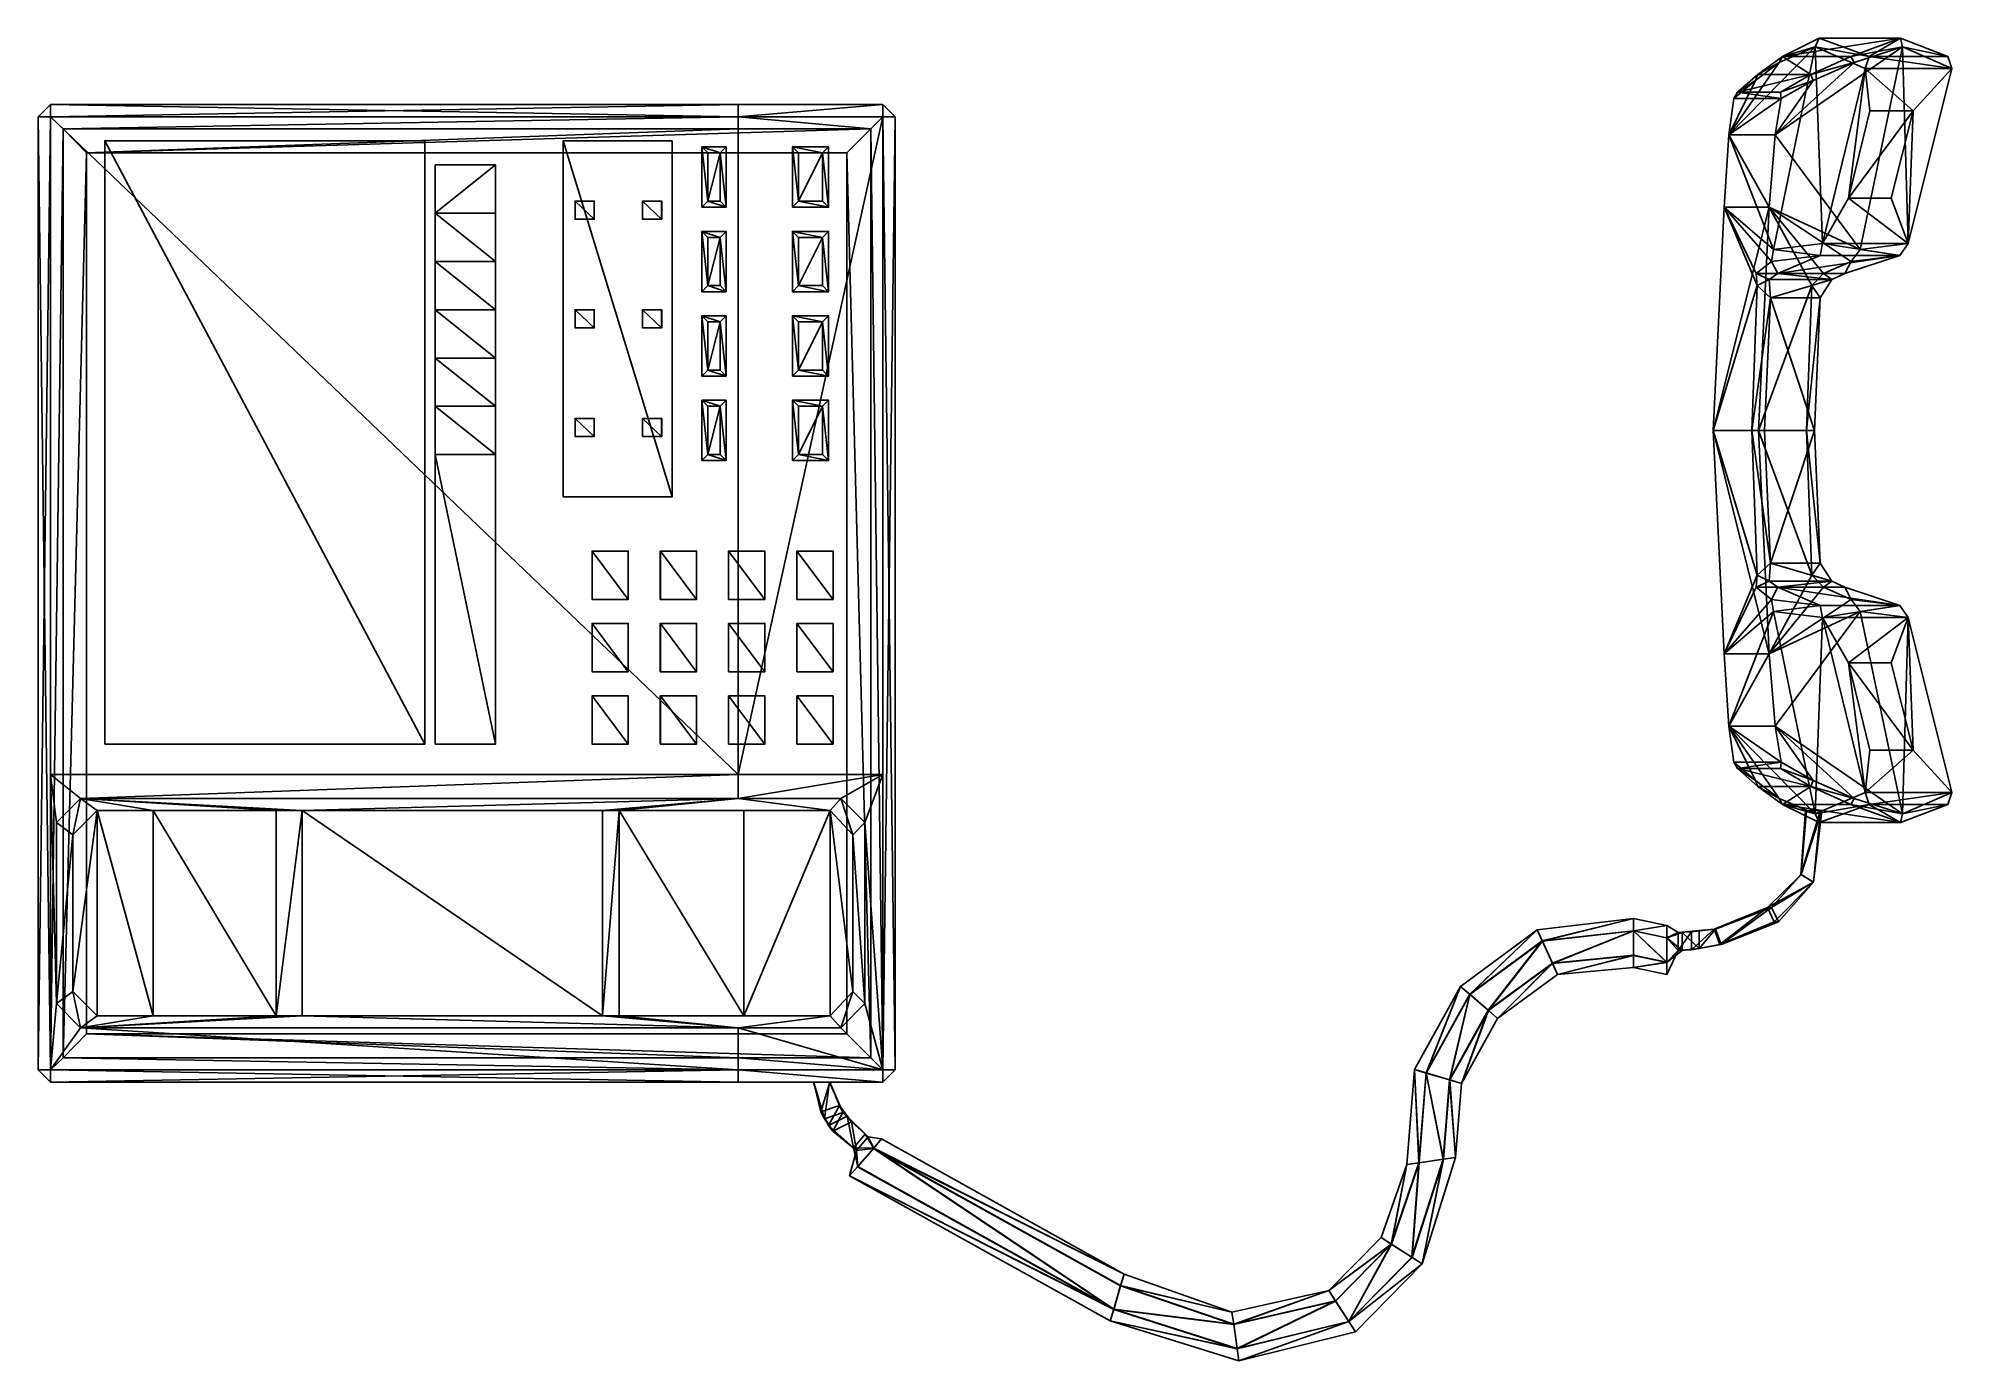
# Model space of a CAD drawing. Extents: x 0 to 58.5, y 0 to 30.3.
# Drawn here: x 38.67 to 58.5, y 16.64 to 30.34 of the extents above; entities outside this region: 3.
import ezdxf

# ---------------------------------------------------------------- set-up
doc = ezdxf.new("R2010")
doc.units = 0
doc.layers.get('0').update_dxf_attribs({"linetype": 'CONTINUOUS'})
doc.layers.add('_KTI_CONTROL', color=7, linetype='CONTINUOUS')

msp = doc.modelspace()

# ---------------------------------------------------------------- linework, layer by layer
at = {"layer": '_KTI_CONTROL'}
for points in [[(0, 0, 0), (0, 0, 0), (0, 0, 0), (0, 0, 0)], [(0, 0, 0), (0, 0, 0)], [(0, 0, 0), (0, 0, 0)]]:
    msp.add_polyline3d(points, dxfattribs=at)

# ---------------------------------------------------------------- meshes
at = {"color": 0, "linetype": 'BYBLOCK'}
mesh = msp.add_polyface(dxfattribs=at)
corners = [(56.744, 30.149, 6.455), (56.71, 30.086, 6.521), (57.08, 30.246, 6.871), (57.124, 30.336, 6.812), (56.487, 29.961, 6.131), (56.463, 29.899, 6.178), (56.187, 29.336, 5.891), (56.648, 28.149, 6.645), (57.987, 30.246, 5.065), (57.966, 30.336, 5.135), (58.456, 30.149, 5.413), (58.496, 30.024, 5.332), (56.729, 29.711, 4.952), (57.062, 29.899, 4.984), (56.667, 29.336, 4.935), (56.723, 29.778, 5.007), (57.038, 29.961, 5.032), (57.452, 30.149, 5.044), (57.485, 30.086, 4.978), (57.547, 28.149, 4.854), (58.044, 28.211, 5.117), (56.606, 28.586, 4.917), (58.095, 29.586, 5.689), (56.278, 29.778, 5.893), (56.238, 29.711, 5.93), (57.646, 29.586, 6.583), (57.425, 28.68, 6.466), (57.639, 30.149, 7.039), (57.599, 30.024, 7.12), (57.156, 28.211, 6.886)]
mesh.append_faces([[corners[k] for k in face] for face in [(0, 2, 3), (8, 10, 11), (8, 17, 9), (27, 2, 28)]], dxfattribs={"vtx0": -1, "color": 0})
mesh.append_faces([[corners[k] for k in face] for face in [(1, 4, 5), (5, 6, 1), (1, 6, 2), (19, 14, 8), (18, 17, 8), (11, 22, 20), (28, 11, 27), (25, 28, 26)]], dxfattribs={"vtx0": -1, "vtx1": -1, "color": 0})
mesh.append_faces([[corners[k] for k in face] for face in [(6, 7, 2), (13, 15, 16), (16, 18, 13), (14, 13, 18), (14, 18, 8), (12, 24, 23), (22, 25, 26), (28, 25, 22), (22, 11, 28)]], dxfattribs={"vtx0": -1, "vtx2": -1, "color": 0})
mesh.append_faces([[corners[k] for k in face] for face in [(12, 13, 14), (12, 15, 13), (3, 9, 0), (17, 0, 9), (14, 6, 12), (4, 16, 23), (15, 23, 16), (10, 27, 11), (3, 2, 27), (28, 2, 29)]], dxfattribs={"vtx1": -1, "color": 0})
mesh.append_faces([[corners[k] for k in face] for face in [(0, 4, 1), (16, 17, 18)]], dxfattribs={"vtx1": -1, "vtx2": -1, "color": 0})
mesh.append_faces([[corners[k] for k in face] for face in [(0, 1, 2), (8, 9, 10), (8, 11, 20), (6, 14, 21), (0, 17, 16), (16, 4, 0), (23, 15, 12), (27, 10, 9), (9, 3, 27)]], dxfattribs={"vtx2": -1, "color": 0})
mesh = msp.add_polyface(dxfattribs=at)
corners = [(56.606, 27.836, 6.312), (56.695, 27.899, 6.412), (56.471, 27.899, 6.302), (56.629, 28.024, 6.543), (56.648, 28.149, 6.645), (57.132, 28.086, 6.795), (57.156, 28.211, 6.886), (56.558, 26.274, 6.121), (56.617, 27.649, 6.151), (56.424, 26.274, 6.117), (56.479, 27.774, 6.146), (56.137, 28.586, 5.853), (57.132, 27.649, 5.124), (57.073, 26.274, 5.094), (56.99, 26.274, 4.989), (57.046, 27.774, 5.016), (57.454, 28.024, 4.9), (56.606, 28.586, 4.917), (57.547, 28.149, 4.854), (56.667, 29.336, 4.935), (57.957, 28.086, 5.152), (58.044, 28.211, 5.117), (57.388, 27.899, 5.031), (57.255, 27.836, 5.019), (57.166, 27.899, 4.917), (57.987, 30.246, 5.065), (56.494, 26.274, 4.863), (57.869, 28.68, 5.582), (58.095, 29.586, 5.689), (57.425, 28.68, 6.466), (57.599, 30.024, 7.12), (57.08, 30.246, 6.871)]
mesh.append_faces([[corners[k] for k in face] for face in [(16, 20, 22)]], dxfattribs={"color": 0})
mesh.append_faces([[corners[k] for k in face] for face in [(4, 5, 6), (20, 18, 21), (25, 21, 18), (6, 31, 4)]], dxfattribs={"vtx0": -1, "color": 0})
mesh.append_faces([[corners[k] for k in face] for face in [(2, 1, 3), (9, 8, 10), (10, 0, 2), (16, 17, 18), (17, 15, 26), (15, 17, 24), (24, 17, 16), (7, 13, 8), (27, 21, 28), (21, 6, 20), (6, 29, 30)]], dxfattribs={"vtx0": -1, "vtx1": -1, "color": 0})
mesh.append_faces([[corners[k] for k in face] for face in [(11, 3, 4), (12, 14, 15), (22, 24, 16), (26, 15, 14), (23, 15, 24), (21, 27, 29), (29, 6, 21), (29, 27, 28)]], dxfattribs={"vtx0": -1, "vtx2": -1, "color": 0})
mesh.append_faces([[corners[k] for k in face] for face in [(5, 3, 1), (17, 19, 18), (16, 18, 20), (12, 8, 13), (5, 20, 6), (22, 1, 23), (0, 23, 1)]], dxfattribs={"vtx1": -1, "color": 0})
mesh.append_faces([[corners[k] for k in face] for face in [(0, 1, 2), (7, 8, 9), (8, 0, 10), (12, 13, 14), (22, 23, 24), (23, 12, 15)]], dxfattribs={"vtx1": -1, "vtx2": -1, "color": 0})
mesh.append_faces([[corners[k] for k in face] for face in [(4, 3, 5), (20, 5, 1), (1, 22, 20), (23, 0, 8), (8, 12, 23)]], dxfattribs={"vtx2": -1, "color": 0})
mesh = msp.add_polyface(dxfattribs=at)
corners = [(47.425, 22.711, 6.609), (47.237, 22.211, 6.609), (47.425, 19.649, 6.609), (47.237, 20.336, 6.609), (47.425, 29.649, 6.484), (47.425, 29.524, 6.609), (47.55, 29.524, 6.484), (47.425, 19.524, 6.484), (47.55, 19.649, 6.484), (56.137, 23.961, 5.853), (56.479, 24.774, 6.146), (56.026, 26.274, 5.794), (56.424, 26.274, 6.117), (56.479, 27.774, 6.146), (56.137, 28.586, 5.853), (56.278, 29.778, 5.893), (56.238, 29.711, 5.93), (56.463, 29.899, 6.178), (56.487, 29.961, 6.131), (56.187, 29.336, 5.891), (56.238, 22.836, 5.93), (56.463, 22.649, 6.178), (56.187, 23.211, 5.891), (56.278, 22.77, 5.893), (56.487, 22.586, 6.131), (56.471, 27.899, 6.302), (56.629, 28.024, 6.543), (56.648, 28.149, 6.645), (56.648, 24.399, 6.645), (56.471, 24.649, 6.302), (56.629, 24.524, 6.543), (47.425, 29.649, 5.484), (47.55, 29.524, 5.484), (47.425, 29.524, 5.359), (47.55, 19.649, 5.484), (47.425, 19.524, 5.484), (47.425, 19.649, 5.359), (47.3, 19.774, 5.359), (47.3, 29.399, 5.359), (56.606, 23.961, 4.917), (56.494, 26.274, 4.863), (56.606, 28.586, 4.917), (56.729, 29.711, 4.952), (56.729, 22.836, 4.952)]
mesh.append_faces([[corners[k] for k in face] for face in [(4, 5, 6), (2, 7, 8), (31, 32, 33), (34, 35, 36)]], dxfattribs={"color": 0})
mesh.append_faces([[corners[k] for k in face] for face in [(0, 1, 2), (3, 2, 1), (9, 10, 11), (13, 11, 12), (15, 17, 18), (10, 9, 29), (29, 9, 30), (40, 11, 41)]], dxfattribs={"vtx0": -1, "vtx1": -1, "color": 0})
mesh.append_faces([[corners[k] for k in face] for face in [(11, 10, 12), (13, 14, 11), (21, 23, 24), (14, 13, 25), (14, 25, 26), (11, 40, 39), (43, 20, 22)]], dxfattribs={"vtx0": -1, "vtx2": -1, "color": 0})
mesh.append_faces([[corners[k] for k in face] for face in [(20, 21, 22), (20, 23, 21), (14, 41, 11), (16, 42, 19), (9, 39, 22), (8, 7, 34), (35, 34, 7), (6, 8, 32), (34, 32, 8)]], dxfattribs={"vtx1": -1, "color": 0})
mesh.append_faces([[corners[k] for k in face] for face in [(19, 14, 27), (9, 22, 28)]], dxfattribs={"vtx1": -1, "vtx2": -1, "color": 0})
mesh.append_faces([[corners[k] for k in face] for face in [(5, 2, 8), (8, 6, 5), (15, 16, 17), (17, 16, 19), (32, 34, 36), (36, 33, 32), (36, 37, 38), (38, 33, 36), (39, 9, 11), (41, 14, 19), (4, 6, 32), (32, 31, 4)]], dxfattribs={"vtx2": -1, "color": 0})
mesh = msp.add_polyface(dxfattribs=at)
corners = [(39.363, 23.024, 6.596), (42.679, 23.024, 6.613), (39.363, 29.274, 6.596), (42.679, 29.274, 6.613), (38.8, 29.524, 6.579), (38.8, 29.649, 6.421), (38.675, 29.524, 6.484), (38.862, 22.211, 6.563), (39.112, 22.461, 6.503), (38.8, 22.711, 6.579), (38.862, 20.336, 6.563), (38.675, 19.649, 6.484), (38.8, 19.649, 6.579), (45.925, 29.649, 6.484), (45.925, 29.524, 6.609), (45.925, 22.711, 6.609), (45.925, 22.461, 6.609), (41.407, 22.336, 5.766), (44.519, 22.336, 5.79), (38.8, 29.649, 5.484), (38.8, 29.524, 5.329), (38.675, 29.524, 5.484), (38.8, 19.649, 5.329), (38.675, 19.649, 5.484), (38.931, 29.399, 5.297), (38.931, 19.774, 5.297), (45.925, 29.524, 5.359), (45.925, 29.399, 5.359), (45.925, 29.649, 5.484), (47.3, 29.399, 5.359), (47.05, 29.149, 4.859), (39.175, 29.149, 4.859), (39.175, 20.024, 4.859), (41.14, 22.336, 5.515), (41.14, 20.211, 5.515), (39.864, 22.336, 5.493), (39.283, 22.336, 5.496), (39.033, 22.086, 5.534), (44.692, 22.336, 5.525)]
mesh.append_faces([[corners[k] for k in face] for face in [(4, 5, 6), (19, 20, 21)]], dxfattribs={"color": 0})
mesh.append_faces([[corners[k] for k in face] for face in [(13, 4, 14), (26, 24, 20), (19, 26, 20), (27, 31, 24), (8, 37, 36)]], dxfattribs={"vtx0": -1, "color": 0})
mesh.append_faces([[corners[k] for k in face] for face in [(7, 9, 10), (17, 8, 33), (33, 8, 35)]], dxfattribs={"vtx0": -1, "vtx1": -1, "color": 0})
mesh.append_faces([[corners[k] for k in face] for face in [(15, 8, 16), (15, 14, 4), (16, 17, 18), (31, 27, 29), (13, 28, 19), (16, 18, 38)]], dxfattribs={"vtx0": -1, "vtx2": -1, "color": 0})
mesh.append_faces([[corners[k] for k in face] for face in [(0, 1, 2), (3, 2, 1), (6, 11, 4), (12, 4, 11), (20, 24, 22), (25, 22, 24), (28, 26, 19), (6, 5, 21), (19, 21, 5), (33, 34, 17), (7, 37, 8)]], dxfattribs={"vtx1": -1, "color": 0})
mesh.append_faces([[corners[k] for k in face] for face in [(7, 8, 9), (15, 9, 8), (16, 8, 17)]], dxfattribs={"vtx1": -1, "vtx2": -1, "color": 0})
mesh.append_faces([[corners[k] for k in face] for face in [(13, 5, 4), (4, 9, 15), (22, 23, 21), (21, 20, 22), (26, 27, 24), (29, 30, 31), (25, 24, 31), (31, 32, 25), (19, 5, 13), (8, 36, 35), (21, 23, 11), (11, 6, 21)]], dxfattribs={"vtx2": -1, "color": 0})
mesh = msp.add_polyface(dxfattribs=at)
corners = [(47.237, 22.211, 6.609), (47.425, 22.711, 6.609), (46.987, 22.461, 6.609), (45.925, 22.461, 6.609), (45.925, 22.711, 6.609), (47.425, 19.649, 6.609), (47.237, 20.336, 6.609), (46.987, 20.086, 6.609), (45.925, 20.086, 6.609), (45.925, 19.649, 6.609), (47.425, 29.524, 6.609), (45.925, 29.524, 6.609), (47.425, 29.649, 6.484), (45.925, 29.649, 6.484), (47.425, 19.524, 6.484), (45.925, 19.524, 6.484), (46.987, 19.522, 6.171), (46.987, 19.522, 5.921), (46.612, 19.522, 5.921), (46.612, 19.522, 6.171), (47.425, 29.524, 5.359), (47.3, 29.399, 5.359), (45.925, 29.524, 5.359), (45.925, 29.399, 5.359), (47.425, 29.649, 5.484), (45.925, 29.649, 5.484), (47.112, 22.086, 5.546), (46.879, 22.336, 5.529), (47.112, 20.461, 5.546), (46.879, 20.211, 5.529), (45.983, 20.211, 5.549), (45.983, 22.336, 5.549), (45.925, 19.649, 5.359), (45.925, 19.774, 5.359), (47.425, 19.649, 5.359), (47.3, 19.774, 5.359), (47.425, 19.524, 5.484), (45.925, 19.524, 5.484), (47.05, 29.149, 4.859), (47.05, 20.024, 4.859), (44.692, 20.211, 5.525), (44.692, 22.336, 5.525)]
mesh.append_faces([[corners[k] for k in face] for face in [(7, 28, 29), (29, 8, 7), (26, 2, 27)]], dxfattribs={"vtx0": -1, "color": 0})
mesh.append_faces([[corners[k] for k in face] for face in [(0, 1, 2), (2, 1, 3), (4, 3, 1), (11, 4, 10), (25, 13, 24)]], dxfattribs={"vtx0": -1, "vtx1": -1, "color": 0})
mesh.append_faces([[corners[k] for k in face] for face in [(5, 6, 7), (5, 7, 8), (8, 9, 5), (9, 15, 14), (15, 37, 36), (3, 41, 27)]], dxfattribs={"vtx0": -1, "vtx2": -1, "color": 0})
mesh.append_faces([[corners[k] for k in face] for face in [(1, 10, 4), (10, 12, 11), (13, 11, 12), (20, 21, 22), (23, 22, 21), (26, 27, 28), (29, 28, 27), (29, 27, 30), (31, 30, 27), (32, 33, 34), (35, 34, 33), (34, 36, 32), (37, 32, 36), (21, 35, 38), (39, 38, 35), (12, 24, 13), (28, 6, 26), (0, 26, 6)]], dxfattribs={"vtx1": -1, "color": 0})
mesh.append_faces([[corners[k] for k in face] for face in [(29, 40, 8)]], dxfattribs={"vtx1": -1, "vtx2": -1, "color": 0})
mesh.append_faces([[corners[k] for k in face] for face in [(14, 5, 9), (16, 17, 18), (18, 19, 16), (24, 20, 22), (22, 25, 24), (36, 14, 15), (7, 6, 28), (26, 0, 2), (27, 2, 3)]], dxfattribs={"vtx2": -1, "color": 0})
at = {"color": 7, "linetype": 'BYBLOCK'}
mesh = msp.add_polyface(dxfattribs=at)
corners = [(44.113, 25.586, 6.603), (45.242, 25.586, 6.613), (44.113, 29.274, 6.603), (45.242, 29.274, 6.613)]
mesh.append_faces([[corners[k] for k in face] for face in [(0, 1, 2), (3, 2, 1)]], dxfattribs={"vtx1": -1, "color": 7})
at = {"color": 251, "linetype": 'BYBLOCK'}
mesh = msp.add_polyface(dxfattribs=at)
corners = [(45.737, 29.149, 6.798), (45.8, 29.211, 6.611), (45.55, 29.211, 6.611), (45.612, 29.149, 6.798), (46.8, 29.149, 6.798), (46.862, 29.211, 6.611), (46.487, 29.211, 6.611), (46.55, 29.149, 6.798), (45.737, 26.524, 6.798), (45.612, 26.524, 6.798), (45.612, 26.024, 6.798), (45.737, 26.024, 6.798), (45.737, 28.274, 6.798), (45.612, 28.274, 6.798), (45.612, 27.774, 6.798), (45.737, 27.774, 6.798), (45.737, 27.399, 6.798), (45.612, 27.399, 6.798), (45.612, 26.899, 6.798), (45.737, 26.899, 6.798), (46.8, 27.399, 6.798), (46.55, 27.399, 6.798), (46.55, 26.899, 6.798), (46.8, 26.899, 6.798), (46.8, 28.274, 6.798), (46.55, 28.274, 6.798), (46.55, 27.774, 6.798), (46.8, 27.774, 6.798), (46.8, 26.524, 6.798), (46.55, 26.524, 6.798), (46.55, 26.024, 6.798), (46.8, 26.024, 6.798), (45.55, 28.586, 6.611), (45.8, 28.586, 6.611), (45.612, 28.649, 6.798), (45.737, 28.649, 6.798), (46.487, 28.586, 6.611), (46.862, 28.586, 6.611), (46.55, 28.649, 6.798), (46.8, 28.649, 6.798), (45.55, 26.586, 6.611), (45.55, 25.961, 6.611), (45.55, 27.461, 6.611), (45.55, 26.836, 6.611), (45.8, 26.586, 6.611), (45.8, 25.961, 6.611), (45.55, 27.711, 6.611), (45.8, 27.711, 6.611), (45.8, 26.836, 6.611), (45.8, 27.461, 6.611), (46.862, 27.461, 6.611), (46.487, 27.461, 6.611), (46.487, 26.836, 6.611), (46.862, 26.836, 6.611), (46.487, 27.711, 6.611), (46.862, 27.711, 6.611), (46.862, 25.961, 6.611), (46.862, 26.586, 6.611), (46.487, 25.961, 6.611), (46.487, 26.586, 6.611), (45.55, 28.336, 6.611), (45.8, 28.336, 6.611), (46.862, 28.336, 6.611), (46.487, 28.336, 6.611)]
mesh.append_faces([[corners[k] for k in face] for face in [(32, 33, 34), (35, 34, 33), (36, 37, 38), (39, 38, 37), (9, 40, 10), (41, 10, 40), (17, 42, 18), (43, 18, 42), (41, 45, 10), (11, 10, 45), (46, 47, 14), (15, 14, 47), (43, 48, 18), (19, 18, 48), (19, 48, 16), (49, 16, 48), (11, 45, 8), (44, 8, 45), (21, 51, 22), (52, 22, 51), (52, 53, 22), (23, 22, 53), (54, 55, 26), (27, 26, 55), (23, 53, 20), (50, 20, 53), (31, 56, 28), (57, 28, 56), (58, 56, 30), (31, 30, 56), (29, 59, 30), (58, 30, 59), (13, 60, 14), (46, 14, 60), (15, 47, 12), (61, 12, 47), (25, 63, 26), (54, 26, 63), (27, 55, 24), (62, 24, 55), (3, 2, 34), (32, 34, 2), (35, 33, 0), (1, 0, 33), (7, 6, 38), (36, 38, 6), (39, 37, 4), (5, 4, 37)]], dxfattribs={"vtx1": -1, "color": 251})
mesh.append_faces([[corners[k] for k in face] for face in [(0, 1, 2), (2, 3, 0), (4, 5, 6), (6, 7, 4), (8, 9, 10), (10, 11, 8), (12, 13, 14), (14, 15, 12), (16, 17, 18), (18, 19, 16), (20, 21, 22), (22, 23, 20), (24, 25, 26), (26, 27, 24), (28, 29, 30), (30, 31, 28), (8, 44, 40), (40, 9, 8), (16, 49, 42), (42, 17, 16), (20, 50, 51), (51, 21, 20), (28, 57, 59), (59, 29, 28), (12, 61, 60), (60, 13, 12), (24, 62, 63), (63, 25, 24), (0, 3, 34), (34, 35, 0), (4, 7, 38), (38, 39, 4)]], dxfattribs={"vtx2": -1, "color": 251})
mesh = msp.add_polyface(dxfattribs=at)
corners = [(43.411, 23.024, 6.737), (43.411, 23.024, 6.612), (43.411, 26.024, 6.737), (43.411, 26.024, 6.612), (43.411, 27.524, 6.737), (43.411, 27.524, 6.612), (43.411, 28.024, 6.737), (43.411, 28.024, 6.612), (43.411, 27.024, 6.737), (43.411, 27.024, 6.612), (43.411, 26.524, 6.737), (43.411, 26.524, 6.612), (43.411, 28.524, 6.737), (43.411, 28.524, 6.612), (43.411, 29.024, 6.612), (43.411, 29.024, 6.737), (42.786, 26.024, 6.738), (42.786, 26.024, 6.613), (42.786, 23.024, 6.738), (42.786, 23.024, 6.613), (42.786, 28.024, 6.738), (42.786, 28.024, 6.613), (42.786, 27.524, 6.738), (42.786, 27.524, 6.613), (42.786, 27.024, 6.738), (42.786, 27.024, 6.613), (42.786, 26.524, 6.738), (42.786, 26.524, 6.613), (42.786, 28.524, 6.738), (42.786, 28.524, 6.613), (42.786, 29.024, 6.738), (42.786, 29.024, 6.613)]
mesh.append_faces([[corners[k] for k in face] for face in [(0, 1, 2), (3, 2, 1), (4, 5, 6), (7, 6, 5), (8, 9, 4), (5, 4, 9), (10, 11, 8), (9, 8, 11), (2, 3, 10), (11, 10, 3), (6, 7, 12), (13, 12, 7), (16, 17, 18), (19, 18, 17), (20, 21, 22), (23, 22, 21), (22, 23, 24), (25, 24, 23), (24, 25, 26), (27, 26, 25), (26, 27, 16), (17, 16, 27), (28, 29, 20), (21, 20, 29), (18, 0, 16), (2, 16, 0), (18, 19, 0), (1, 0, 19), (22, 4, 20), (6, 20, 4), (24, 8, 22), (4, 22, 8), (26, 10, 24), (8, 24, 10), (16, 2, 26), (10, 26, 2), (20, 6, 28), (12, 28, 6)]], dxfattribs={"vtx1": -1, "color": 251})
mesh.append_faces([[corners[k] for k in face] for face in [(14, 15, 12), (12, 13, 14), (29, 28, 30), (30, 31, 29), (31, 30, 15), (15, 14, 31), (15, 30, 28), (28, 12, 15)]], dxfattribs={"vtx2": -1, "color": 251})
at = {"color": 1, "linetype": 'BYBLOCK'}
mesh = msp.add_polyface(dxfattribs=at)
corners = [(44.235, 28.461, 6.729), (44.433, 28.461, 6.73), (44.235, 28.649, 6.729), (44.433, 28.649, 6.73), (44.934, 28.461, 6.739), (45.132, 28.461, 6.74), (44.934, 28.649, 6.739), (45.132, 28.649, 6.74), (44.235, 27.336, 6.729), (44.433, 27.336, 6.73), (44.235, 27.524, 6.729), (44.433, 27.524, 6.73), (44.235, 26.211, 6.729), (44.433, 26.211, 6.73), (44.235, 26.399, 6.729), (44.433, 26.399, 6.73), (44.934, 27.336, 6.739), (45.132, 27.336, 6.74), (44.934, 27.524, 6.739), (45.132, 27.524, 6.74), (44.934, 26.211, 6.739), (45.132, 26.211, 6.74), (44.934, 26.399, 6.739), (45.132, 26.399, 6.74), (44.434, 28.461, 6.606), (44.434, 28.649, 6.606), (44.236, 28.461, 6.604), (44.236, 28.649, 6.604), (45.133, 28.461, 6.615), (45.133, 28.649, 6.615), (44.934, 28.649, 6.614), (44.934, 28.461, 6.614), (44.434, 26.211, 6.606), (44.434, 26.399, 6.606), (44.434, 27.336, 6.606), (44.434, 27.524, 6.606), (44.236, 27.524, 6.604), (44.236, 27.336, 6.604), (44.236, 26.211, 6.604), (44.236, 26.399, 6.604), (44.934, 27.336, 6.614), (45.133, 27.336, 6.615), (45.133, 27.524, 6.615), (44.934, 27.524, 6.614), (45.133, 26.211, 6.615), (45.133, 26.399, 6.615), (44.934, 26.399, 6.614), (44.934, 26.211, 6.614)]
mesh.append_faces([[corners[k] for k in face] for face in [(0, 1, 2), (3, 2, 1), (4, 5, 6), (7, 6, 5), (8, 9, 10), (11, 10, 9), (12, 13, 14), (15, 14, 13), (16, 17, 18), (19, 18, 17), (20, 21, 22), (23, 22, 21), (1, 24, 3), (25, 3, 24), (0, 26, 1), (24, 1, 26), (2, 27, 0), (26, 0, 27), (5, 28, 7), (29, 7, 28), (6, 30, 4), (31, 4, 30), (4, 31, 5), (28, 5, 31), (13, 32, 15), (33, 15, 32), (9, 34, 11), (35, 11, 34), (8, 37, 9), (34, 9, 37), (12, 38, 13), (32, 13, 38), (14, 39, 12), (38, 12, 39), (10, 36, 8), (37, 8, 36), (16, 40, 17), (41, 17, 40), (18, 43, 16), (40, 16, 43), (17, 41, 19), (42, 19, 41), (21, 44, 23), (45, 23, 44), (22, 46, 20), (47, 20, 46), (20, 47, 21), (44, 21, 47)]], dxfattribs={"vtx1": -1, "color": 1})
mesh.append_faces([[corners[k] for k in face] for face in [(3, 25, 27), (27, 2, 3), (7, 29, 30), (30, 6, 7), (11, 35, 36), (36, 10, 11), (15, 33, 39), (39, 14, 15), (19, 42, 43), (43, 18, 19), (23, 45, 46), (46, 22, 23)]], dxfattribs={"vtx2": -1, "color": 1})
at = {"color": 0, "linetype": 'BYBLOCK'}
mesh = msp.add_polyface(dxfattribs=at)
corners = [(56.695, 24.649, 6.412), (56.606, 24.711, 6.312), (56.471, 24.649, 6.302), (56.629, 24.524, 6.543), (56.648, 24.399, 6.645), (57.132, 24.461, 6.795), (57.156, 24.336, 6.886), (56.617, 24.899, 6.151), (56.558, 26.274, 6.121), (56.424, 26.274, 6.117), (56.479, 24.774, 6.146), (56.137, 23.961, 5.853), (57.073, 26.274, 5.094), (57.132, 24.899, 5.124), (56.99, 26.274, 4.989), (57.046, 24.774, 5.016), (56.606, 23.961, 4.917), (57.454, 24.524, 4.9), (57.547, 24.399, 4.854), (57.255, 24.711, 5.019), (57.166, 24.649, 4.917), (58.044, 24.336, 5.117), (57.987, 22.302, 5.065), (57.957, 24.461, 5.152), (56.667, 23.211, 4.935), (57.388, 24.649, 5.031), (56.494, 26.274, 4.863), (57.869, 23.867, 5.582), (58.095, 22.961, 5.689), (57.425, 23.867, 6.466), (57.599, 22.524, 7.12), (57.08, 22.302, 6.871)]
mesh.append_faces([[corners[k] for k in face] for face in [(5, 4, 6), (21, 22, 18), (18, 23, 21), (31, 6, 4)]], dxfattribs={"vtx0": -1, "color": 0})
mesh.append_faces([[corners[k] for k in face] for face in [(3, 11, 4), (14, 13, 15), (15, 19, 20), (20, 25, 17), (15, 26, 14), (1, 19, 7), (27, 21, 29), (27, 29, 28)]], dxfattribs={"vtx0": -1, "vtx1": -1, "color": 0})
mesh.append_faces([[corners[k] for k in face] for face in [(6, 29, 21)]], dxfattribs={"vtx0": -1, "vtx1": -1, "vtx2": -1, "color": 0})
mesh.append_faces([[corners[k] for k in face] for face in [(0, 2, 3), (7, 9, 10), (1, 10, 2), (16, 17, 18), (16, 15, 20), (16, 20, 17), (15, 16, 26), (19, 1, 0), (12, 8, 7), (21, 27, 28), (6, 21, 23), (29, 6, 30)]], dxfattribs={"vtx0": -1, "vtx2": -1, "color": 0})
mesh.append_faces([[corners[k] for k in face] for face in [(3, 4, 5), (23, 17, 25), (13, 7, 19), (5, 23, 0), (25, 0, 23)]], dxfattribs={"vtx1": -1, "color": 0})
mesh.append_faces([[corners[k] for k in face] for face in [(0, 1, 2), (7, 8, 9), (1, 7, 10), (12, 13, 14), (13, 19, 15), (24, 16, 18), (19, 25, 20)]], dxfattribs={"vtx1": -1, "vtx2": -1, "color": 0})
mesh.append_faces([[corners[k] for k in face] for face in [(3, 5, 0), (18, 17, 23), (0, 25, 19), (7, 13, 12), (23, 5, 6)]], dxfattribs={"vtx2": -1, "color": 0})
at = {"color": 251, "linetype": 'BYBLOCK'}
mesh = msp.add_polyface(dxfattribs=at)
corners = [(46.533, 24.524, 6.736), (46.908, 24.524, 6.734), (46.533, 25.024, 6.736), (46.908, 25.024, 6.734), (45.826, 24.524, 6.736), (46.201, 24.524, 6.734), (45.826, 25.024, 6.736), (46.201, 25.024, 6.734), (44.411, 24.524, 6.733), (44.786, 24.524, 6.732), (44.411, 25.024, 6.733), (44.786, 25.024, 6.732), (45.119, 24.524, 6.735), (45.494, 24.524, 6.734), (45.119, 25.024, 6.735), (45.494, 25.024, 6.734), (46.533, 23.774, 6.736), (46.908, 23.774, 6.734), (46.533, 24.274, 6.736), (46.908, 24.274, 6.734), (46.533, 23.024, 6.736), (46.908, 23.024, 6.734), (46.533, 23.524, 6.736), (46.908, 23.524, 6.734), (45.826, 23.774, 6.736), (46.201, 23.774, 6.734), (45.826, 24.274, 6.736), (46.201, 24.274, 6.734), (45.826, 23.024, 6.736), (46.201, 23.024, 6.734), (45.826, 23.524, 6.736), (46.201, 23.524, 6.734), (44.411, 23.774, 6.733), (44.786, 23.774, 6.732), (44.411, 24.274, 6.733), (44.786, 24.274, 6.732), (44.411, 23.024, 6.733), (44.786, 23.024, 6.732), (44.411, 23.524, 6.733), (44.786, 23.524, 6.732), (45.119, 23.024, 6.735), (45.494, 23.024, 6.734), (45.119, 23.524, 6.735), (45.494, 23.524, 6.734), (45.119, 23.774, 6.735), (45.494, 23.774, 6.734), (45.119, 24.274, 6.735), (45.494, 24.274, 6.734), (46.533, 25.024, 6.611), (46.533, 24.524, 6.611), (46.908, 24.524, 6.609), (46.908, 25.024, 6.609), (46.201, 24.524, 6.609), (46.201, 25.024, 6.609), (45.826, 25.024, 6.611), (45.826, 24.524, 6.611), (45.493, 24.524, 6.609), (45.493, 25.024, 6.609), (44.411, 25.024, 6.603), (44.411, 24.524, 6.603), (44.786, 24.524, 6.607), (44.786, 25.024, 6.607), (45.118, 25.024, 6.61), (45.118, 24.524, 6.61), (45.493, 23.024, 6.609), (45.493, 23.524, 6.609), (45.493, 23.774, 6.609), (45.493, 24.274, 6.609), (46.908, 23.774, 6.609), (46.908, 24.274, 6.609), (46.533, 24.274, 6.611), (46.533, 23.774, 6.611), (46.533, 23.524, 6.611), (46.533, 23.024, 6.611), (46.908, 23.024, 6.609), (46.908, 23.524, 6.609), (45.826, 24.274, 6.611), (45.826, 23.774, 6.611), (46.201, 23.774, 6.609), (46.201, 24.274, 6.609), (46.201, 23.524, 6.609), (45.826, 23.524, 6.611), (46.201, 23.024, 6.609), (45.826, 23.024, 6.611), (44.786, 24.274, 6.607), (44.411, 24.274, 6.603), (44.411, 23.024, 6.603), (44.786, 23.024, 6.607), (44.411, 23.524, 6.603), (44.786, 23.524, 6.607), (44.411, 23.774, 6.603), (44.786, 23.774, 6.607), (45.118, 23.524, 6.61), (45.118, 23.024, 6.61), (45.118, 24.274, 6.61), (45.118, 23.774, 6.61)]
mesh.append_faces([[corners[k] for k in face] for face in [(0, 1, 2), (3, 2, 1), (4, 5, 6), (7, 6, 5), (8, 9, 10), (11, 10, 9), (12, 13, 14), (15, 14, 13), (16, 17, 18), (19, 18, 17), (20, 21, 22), (23, 22, 21), (24, 25, 26), (27, 26, 25), (28, 29, 30), (31, 30, 29), (32, 33, 34), (35, 34, 33), (36, 37, 38), (39, 38, 37), (40, 41, 42), (43, 42, 41), (44, 45, 46), (47, 46, 45), (2, 48, 0), (49, 0, 48), (1, 50, 3), (51, 3, 50), (5, 52, 7), (53, 7, 52), (6, 54, 4), (55, 4, 54), (13, 56, 15), (57, 15, 56), (10, 58, 8), (59, 8, 58), (9, 60, 11), (61, 11, 60), (14, 62, 12), (63, 12, 62), (41, 64, 43), (65, 43, 64), (45, 66, 47), (67, 47, 66), (17, 68, 19), (69, 19, 68), (18, 70, 16), (71, 16, 70), (22, 72, 20), (73, 20, 72), (16, 71, 17), (68, 17, 71), (21, 74, 23), (75, 23, 74), (20, 73, 21), (74, 21, 73), (0, 49, 1), (50, 1, 49), (26, 76, 24), (77, 24, 76), (25, 78, 27), (79, 27, 78), (24, 77, 25), (78, 25, 77), (29, 82, 31), (80, 31, 82), (30, 81, 28), (83, 28, 81), (28, 83, 29), (82, 29, 83), (4, 55, 5), (52, 5, 55), (8, 59, 9), (60, 9, 59), (36, 86, 37), (87, 37, 86), (38, 88, 36), (86, 36, 88), (32, 90, 33), (91, 33, 90), (34, 85, 32), (90, 32, 85), (33, 91, 35), (84, 35, 91), (37, 87, 39), (89, 39, 87), (42, 92, 40), (93, 40, 92), (46, 94, 44), (95, 44, 94), (12, 63, 13), (56, 13, 63), (40, 93, 41), (64, 41, 93), (44, 95, 45), (66, 45, 95)]], dxfattribs={"vtx1": -1, "color": 251})
mesh.append_faces([[corners[k] for k in face] for face in [(23, 75, 72), (72, 22, 23), (19, 69, 70), (70, 18, 19), (31, 80, 81), (81, 30, 31), (27, 79, 76), (76, 26, 27), (35, 84, 85), (85, 34, 35), (39, 89, 88), (88, 38, 39), (47, 67, 94), (94, 46, 47), (43, 65, 92), (92, 42, 43), (3, 51, 48), (48, 2, 3), (7, 53, 54), (54, 6, 7), (11, 61, 58), (58, 10, 11), (15, 57, 62), (62, 14, 15)]], dxfattribs={"vtx2": -1, "color": 251})
at = {"color": 0, "linetype": 'BYBLOCK'}
mesh = msp.add_polyface(dxfattribs=at)
corners = [(56.71, 22.461, 6.521), (56.744, 22.399, 6.455), (57.08, 22.302, 6.871), (57.124, 22.211, 6.812), (56.487, 22.586, 6.131), (56.463, 22.649, 6.178), (56.648, 24.399, 6.645), (56.187, 23.211, 5.891), (57.966, 22.211, 5.135), (57.987, 22.302, 5.065), (58.456, 22.399, 5.413), (58.496, 22.524, 5.332), (57.062, 22.649, 4.984), (56.729, 22.836, 4.952), (56.667, 23.211, 4.935), (58.044, 24.336, 5.117), (57.452, 22.399, 5.044), (57.485, 22.461, 4.978), (57.547, 24.399, 4.854), (56.723, 22.77, 5.007), (57.038, 22.586, 5.032), (56.606, 23.961, 4.917), (58.095, 22.961, 5.689), (56.278, 22.77, 5.893), (56.238, 22.836, 5.93), (57.646, 22.961, 6.583), (57.425, 23.867, 6.466), (57.599, 22.524, 7.12), (57.639, 22.399, 7.039), (57.156, 24.336, 6.886)]
mesh.append_faces([[corners[k] for k in face] for face in [(2, 1, 3), (10, 9, 11), (16, 9, 8), (2, 28, 27)]], dxfattribs={"vtx0": -1, "color": 0})
mesh.append_faces([[corners[k] for k in face] for face in [(0, 1, 2), (6, 7, 2), (12, 14, 17), (17, 14, 9), (19, 12, 20), (17, 20, 12), (24, 13, 23), (25, 22, 26), (25, 27, 22)]], dxfattribs={"vtx0": -1, "vtx1": -1, "color": 0})
mesh.append_faces([[corners[k] for k in face] for face in [(11, 22, 27)]], dxfattribs={"vtx0": -1, "vtx1": -1, "vtx2": -1, "color": 0})
mesh.append_faces([[corners[k] for k in face] for face in [(4, 0, 5), (7, 5, 0), (7, 0, 2), (16, 17, 9), (14, 18, 9), (22, 11, 15), (27, 25, 26), (11, 27, 28)]], dxfattribs={"vtx0": -1, "vtx2": -1, "color": 0})
mesh.append_faces([[corners[k] for k in face] for face in [(8, 9, 10), (11, 9, 15), (14, 7, 21), (19, 23, 13), (16, 1, 20), (4, 20, 1), (10, 28, 8), (3, 8, 28)]], dxfattribs={"vtx1": -1, "color": 0})
mesh.append_faces([[corners[k] for k in face] for face in [(4, 1, 0), (16, 20, 17)]], dxfattribs={"vtx1": -1, "vtx2": -1, "color": 0})
mesh.append_faces([[corners[k] for k in face] for face in [(12, 13, 14), (19, 13, 12), (7, 14, 13), (20, 4, 23), (23, 19, 20), (8, 3, 1), (1, 16, 8), (2, 3, 28), (2, 27, 29), (28, 10, 11)]], dxfattribs={"vtx2": -1, "color": 0})
mesh = msp.add_polyface(dxfattribs=at)
corners = [(38.8, 19.649, 6.579), (39.112, 20.086, 6.503), (38.862, 20.336, 6.563), (38.8, 22.711, 6.579), (38.8, 19.524, 6.421), (38.675, 19.649, 6.484), (45.925, 19.649, 6.609), (45.925, 20.086, 6.609), (45.925, 19.524, 6.484), (44.519, 20.211, 5.79), (44.519, 22.336, 5.79), (41.407, 22.336, 5.766), (41.407, 20.211, 5.766), (45.983, 20.211, 5.549), (45.983, 22.336, 5.549), (44.692, 22.336, 5.525), (44.692, 20.211, 5.525), (39.283, 22.336, 5.496), (39.283, 20.211, 5.496), (39.864, 20.211, 5.493), (39.864, 22.336, 5.493), (39.033, 22.086, 5.534), (39.033, 20.461, 5.534), (41.14, 20.211, 5.515), (41.14, 22.336, 5.515), (38.8, 19.649, 5.329), (38.8, 19.524, 5.484), (38.675, 19.649, 5.484), (38.931, 19.774, 5.297), (45.925, 19.774, 5.359), (45.925, 19.649, 5.359), (45.925, 19.524, 5.484), (47.05, 20.024, 4.859), (47.3, 19.774, 5.359), (39.175, 20.024, 4.859), (38.862, 22.211, 6.563)]
mesh.append_faces([[corners[k] for k in face] for face in [(4, 0, 5), (25, 26, 27)]], dxfattribs={"color": 0})
mesh.append_faces([[corners[k] for k in face] for face in [(28, 30, 25), (30, 26, 25), (34, 29, 28), (1, 19, 18), (22, 1, 18)]], dxfattribs={"vtx0": -1, "color": 0})
mesh.append_faces([[corners[k] for k in face] for face in [(0, 2, 3), (1, 6, 7), (0, 8, 6), (7, 12, 1), (29, 34, 33), (31, 8, 26)]], dxfattribs={"vtx0": -1, "vtx1": -1, "color": 0})
mesh.append_faces([[corners[k] for k in face] for face in [(0, 1, 2), (7, 9, 12), (1, 23, 19), (7, 16, 9)]], dxfattribs={"vtx0": -1, "vtx2": -1, "color": 0})
mesh.append_faces([[corners[k] for k in face] for face in [(4, 8, 0), (32, 33, 34), (16, 15, 9), (10, 9, 15), (12, 11, 23), (4, 26, 8), (2, 1, 22)]], dxfattribs={"vtx1": -1, "color": 0})
mesh.append_faces([[corners[k] for k in face] for face in [(0, 6, 1), (12, 23, 1)]], dxfattribs={"vtx1": -1, "vtx2": -1, "color": 0})
mesh.append_faces([[corners[k] for k in face] for face in [(9, 10, 11), (11, 12, 9), (13, 14, 15), (15, 16, 13), (17, 18, 19), (19, 20, 17), (17, 21, 22), (22, 18, 17), (23, 24, 20), (20, 19, 23), (28, 29, 30), (30, 31, 26), (2, 22, 21), (21, 35, 2), (4, 5, 27), (27, 26, 4)]], dxfattribs={"vtx2": -1, "color": 0})
mesh = msp.add_polyface(dxfattribs=at)
corners = [(46.782, 19.216, 5.796), (46.974, 19.282, 5.796), (46.875, 19.521, 5.965), (46.709, 19.52, 5.965), (46.706, 19.52, 6.111), (46.872, 19.521, 6.111), (46.818, 19.141, 5.88), (47.01, 19.207, 5.88), (52.905, 17.707, 5.324), (52.692, 17.844, 5.326), (52.979, 18.688, 5.321), (53.23, 18.724, 5.319), (53.697, 20.265, 5.319), (53.296, 19.546, 5.319), (53.505, 20.431, 5.321), (53.052, 19.617, 5.321), (55.545, 20.762, 5.319), (55.201, 20.835, 5.319), (55.201, 21.089, 5.321), (55.545, 21.016, 5.321), (54.361, 20.753, 5.319), (54.256, 20.984, 5.321), (49.815, 17.169, 5.324), (49.886, 17.412, 5.326), (51.059, 17.012, 5.326), (51.095, 16.761, 5.324), (52.113, 17.255, 5.326), (52.25, 17.042, 5.324), (47.327, 18.837, 5.326), (47.161, 18.646, 5.324), (56.049, 21.108, 5.012), (56.107, 20.949, 5.012), (55.881, 20.906, 5.069), (55.881, 21.094, 5.069), (56.63, 21.333, 5.067), (56.702, 21.182, 5.067), (55.8, 20.893, 4.987), (55.8, 21.081, 4.987), (55.662, 20.886, 5.122), (55.662, 21.074, 5.122), (55.705, 21.074, 5.274), (55.705, 20.886, 5.274), (53.354, 18.742, 5.099), (53.011, 17.639, 5.104), (52.93, 19.653, 5.102), (53.409, 20.515, 5.102), (52.852, 18.67, 5.102), (52.584, 17.913, 5.107), (55.545, 21.144, 5.102), (54.203, 21.101, 5.102), (55.201, 21.217, 5.102), (55.545, 20.637, 5.099), (55.201, 20.71, 5.099), (54.413, 20.639, 5.099), (53.792, 20.183, 5.099), (53.416, 19.51, 5.099), (57.063, 21.595, 5.481), (56.934, 21.675, 5.481), (47.079, 18.551, 5.104), (47.151, 18.814, 5.082), (47.273, 18.957, 5.082), (47.411, 18.934, 5.107), (46.907, 19.015, 5.39), (47.1, 19.113, 5.39), (51.112, 16.637, 5.104), (49.779, 17.049, 5.104), (52.318, 16.937, 5.104), (52.044, 17.363, 5.107), (51.04, 17.139, 5.107), (49.922, 17.535, 5.107), (53.227, 18.724, 4.88), (52.976, 18.688, 4.882), (52.903, 17.709, 4.885), (52.689, 17.846, 4.887), (53.503, 20.433, 4.882), (53.05, 19.618, 4.882), (53.293, 19.546, 4.88), (53.695, 20.267, 4.88), (55.545, 21.018, 4.882), (55.201, 21.091, 4.882), (55.545, 20.765, 4.88), (55.201, 20.838, 4.88), (54.36, 20.756, 4.88), (54.255, 20.986, 4.882), (56.658, 21.182, 4.945), (56.586, 21.333, 4.945), (56.092, 20.949, 4.887), (56.034, 21.108, 4.887), (51.094, 16.764, 4.885), (51.058, 17.015, 4.887), (49.815, 17.172, 4.885), (49.887, 17.415, 4.887), (52.249, 17.044, 4.885), (52.112, 17.258, 4.887), (47.163, 18.648, 4.885), (47.329, 18.839, 4.887), (47.24, 18.985, 4.93), (47.118, 18.842, 4.93), (57.065, 21.595, 5.356), (56.936, 21.675, 5.356), (46.861, 19.072, 5.323), (47.053, 19.17, 5.323), (56.98, 22.338, 5.845), (57.137, 22.337, 5.845), (56.993, 22.338, 5.721), (57.151, 22.337, 5.721)]
mesh.append_faces([[corners[k] for k in face] for face in [(29, 58, 59), (28, 60, 61), (78, 39, 48), (80, 51, 38)]], dxfattribs={"color": 0})
mesh.append_faces([[corners[k] for k in face] for face in [(0, 2, 3), (6, 5, 7), (7, 2, 1), (3, 6, 0), (8, 10, 11), (20, 18, 17), (22, 24, 25), (25, 26, 27), (30, 32, 33), (31, 34, 35), (32, 38, 41), (39, 33, 40), (11, 43, 8), (15, 45, 14), (46, 9, 47), (10, 44, 15), (19, 41, 16), (39, 19, 48), (14, 49, 21), (50, 21, 49), (17, 53, 20), (38, 16, 41), (54, 20, 53), (55, 12, 54), (42, 13, 55), (56, 34, 57), (28, 59, 60), (59, 63, 60), (25, 65, 22), (27, 64, 25), (67, 24, 68), (68, 23, 69), (28, 69, 23), (58, 22, 65), (9, 67, 47), (43, 27, 8), (72, 71, 73), (82, 79, 83), (86, 85, 87), (90, 89, 91), (88, 93, 89), (95, 97, 94), (70, 43, 42), (75, 45, 44), (46, 73, 71), (71, 44, 46), (87, 36, 86), (84, 31, 35), (78, 38, 39), (74, 49, 45), (50, 83, 79), (32, 86, 36), (81, 53, 52), (54, 82, 77), (55, 77, 76), (42, 76, 70), (87, 33, 37), (30, 85, 34), (98, 85, 84), (99, 34, 85), (35, 98, 84), (101, 97, 96), (59, 94, 97), (60, 95, 61), (60, 101, 96), (100, 59, 97), (88, 65, 64), (92, 64, 66), (67, 89, 93), (95, 69, 61), (58, 90, 94), (68, 91, 89), (43, 92, 66), (73, 67, 93), (57, 103, 56), (57, 104, 102), (105, 56, 103), (99, 105, 104), (7, 62, 6), (1, 63, 7), (62, 0, 6), (1, 100, 101)]], dxfattribs={"vtx0": -1, "color": 0})
mesh.append_faces([[corners[k] for k in face] for face in [(4, 5, 6), (5, 2, 7), (12, 13, 14), (15, 14, 13), (13, 11, 15), (10, 15, 11), (20, 12, 21), (14, 21, 12), (8, 27, 9), (26, 9, 27), (30, 34, 31), (36, 37, 38), (39, 38, 37), (33, 32, 40), (41, 40, 32), (37, 33, 39), (42, 43, 11), (10, 9, 46), (19, 18, 48), (50, 48, 18), (18, 21, 50), (51, 52, 16), (17, 16, 52), (52, 53, 17), (51, 16, 38), (29, 59, 28), (62, 63, 59), (64, 65, 25), (66, 64, 27), (26, 24, 67), (24, 23, 68), (61, 69, 28), (29, 22, 58), (70, 71, 72), (78, 79, 80), (81, 80, 79), (81, 79, 82), (84, 85, 86), (88, 89, 90), (92, 93, 88), (94, 90, 95), (91, 95, 90), (74, 45, 75), (75, 44, 71), (80, 38, 78), (83, 49, 74), (31, 86, 32), (53, 82, 54), (54, 77, 55), (55, 76, 42), (87, 85, 30), (56, 98, 35), (100, 97, 101), (58, 94, 59), (63, 101, 60), (72, 92, 43), (47, 67, 73), (102, 103, 57), (99, 104, 57), (98, 105, 99), (100, 0, 62), (0, 100, 1)]], dxfattribs={"vtx1": -1, "color": 0})
mesh.append_faces([[corners[k] for k in face] for face in [(0, 1, 2), (3, 4, 6), (8, 9, 10), (16, 17, 18), (18, 19, 16), (20, 21, 18), (22, 23, 24), (25, 24, 26), (28, 23, 22), (22, 29, 28), (30, 31, 32), (32, 36, 38), (15, 44, 45), (10, 46, 44), (19, 40, 41), (39, 40, 19), (14, 45, 49), (54, 12, 20), (55, 13, 12), (42, 11, 13), (56, 35, 34), (9, 26, 67), (43, 66, 27), (74, 75, 76), (76, 77, 74), (75, 71, 70), (70, 76, 75), (83, 74, 77), (77, 82, 83), (95, 96, 97), (73, 93, 92), (92, 72, 73), (70, 72, 43), (46, 47, 73), (87, 37, 36), (84, 86, 31), (48, 50, 79), (79, 78, 48), (50, 49, 83), (80, 81, 52), (52, 51, 80), (81, 82, 53), (87, 30, 33), (98, 99, 85), (99, 57, 34), (60, 96, 95), (100, 62, 59), (88, 90, 65), (92, 88, 64), (67, 68, 89), (95, 91, 69), (58, 65, 90), (68, 69, 91), (105, 98, 56), (7, 63, 62), (1, 101, 63)]], dxfattribs={"vtx2": -1, "color": 0})

doc.saveas('drawing.dxf')
